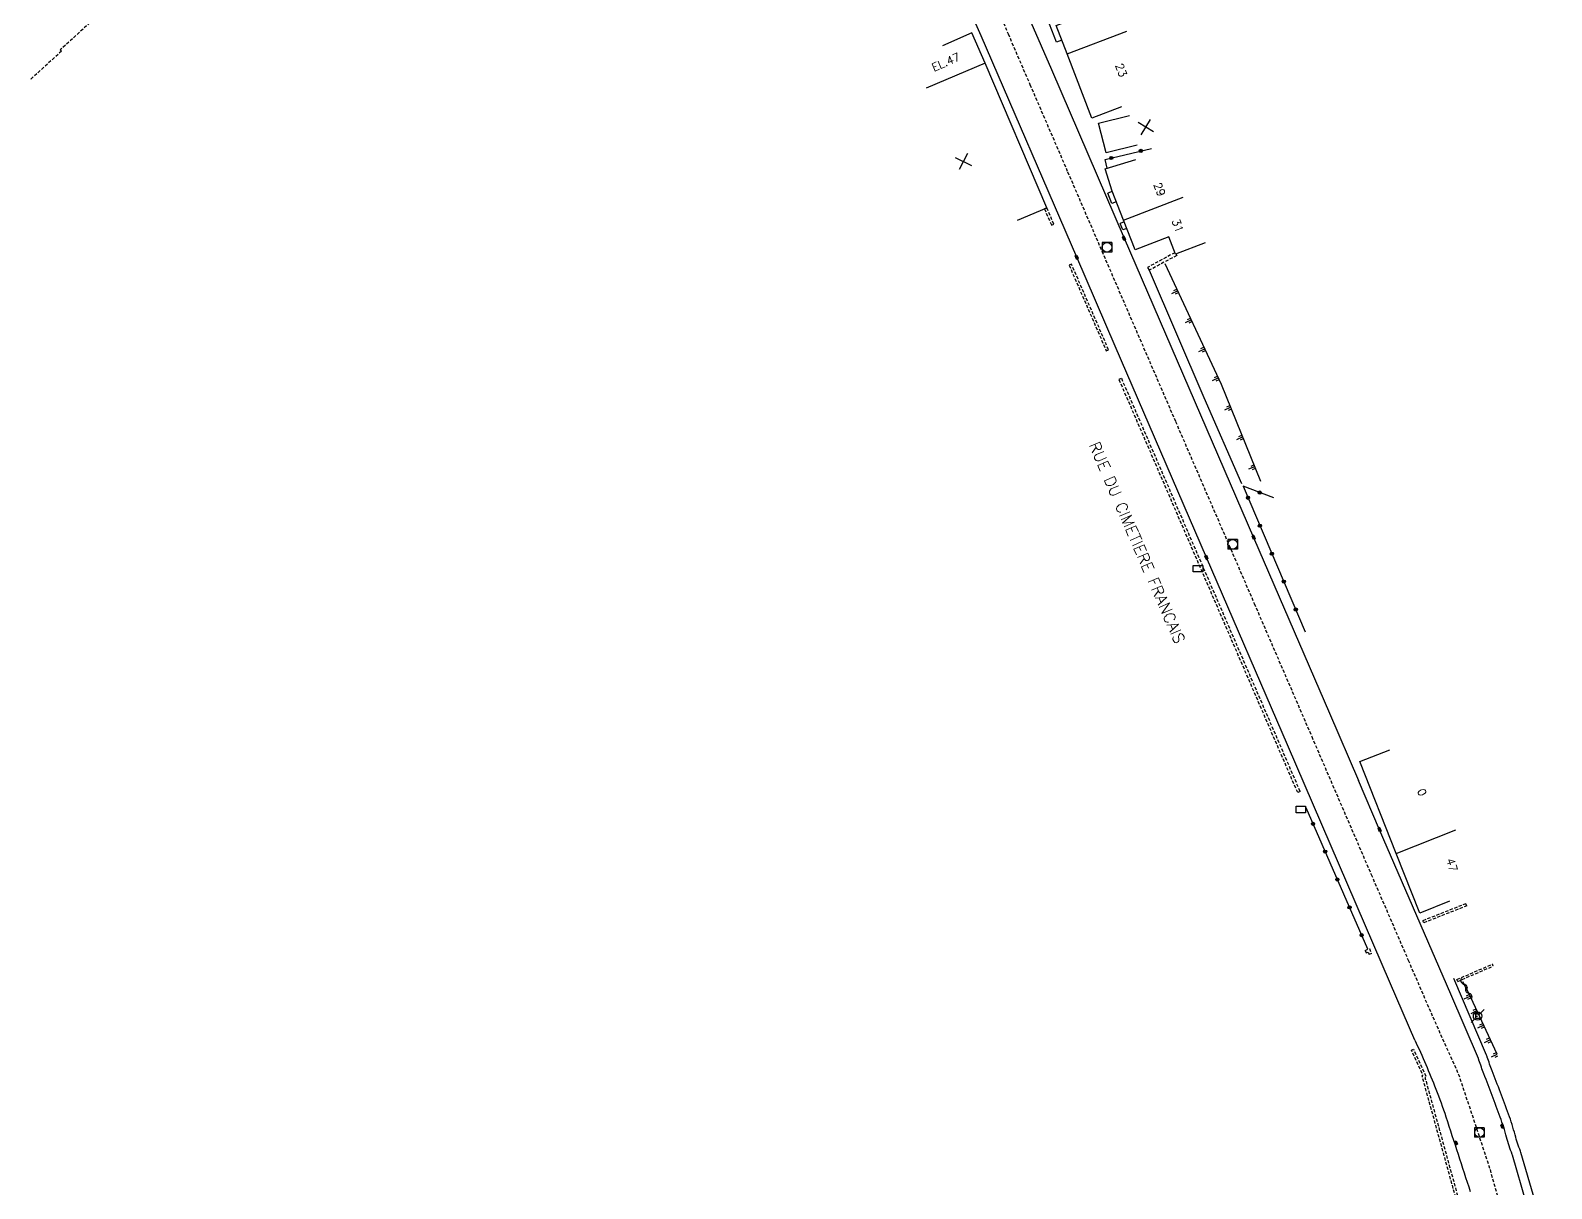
# Model space of a CAD drawing. Header units: millimetres. Extents: x 169000 to 170001, y 126000 to 127001.
# Drawn here: x 169106.3 to 169343.9, y 126482.5 to 126663.4 of the extents above; entities that cross this region are included whole.
import ezdxf
from ezdxf.enums import TextEntityAlignment as Align

# ---------------------------------------------------------------- set-up
doc = ezdxf.new("R2010")
doc.units = ezdxf.units.MM
doc.linetypes.add('DASHED', pattern=[0.75, 0.5, -0.25])
doc.layers.get('0').update_dxf_attribs({"linetype": 'CONTINUOUS'})
for name, color, linetype in [('W0001', 6, 'DASHED'), ('W0008', 7, 'CONTINUOUS'), ('W0017', 7, 'CONTINUOUS'), ('W0100', 7, 'CONTINUOUS'), ('W0105', 7, 'CONTINUOUS'), ('W0112', 1, 'DASHED'), ('W0211', 2, 'CONTINUOUS'), ('W0310', 3, 'CONTINUOUS'), ('W0322', 7, 'CONTINUOUS'), ('W0400', 7, 'CONTINUOUS'), ('W0420', 7, 'CONTINUOUS'), ('W0471', 7, 'CONTINUOUS'), ('W0984', 7, 'CONTINUOUS'), ('W0989', 7, 'CONTINUOUS'), ('W0991', 7, 'CONTINUOUS'), ('W1102', 7, 'CONTINUOUS'), ('W1471', 7, 'CONTINUOUS')]:
    doc.layers.add(name, color=color, linetype=linetype)
doc.styles.get("Standard").update_dxf_attribs({"font": 'romans.shx', "width": 0.85})

# ---------------------------------------------------------------- blocks, each defined once
blk = doc.blocks.new('t310o')
at = {"color": 0, "linetype": 'Continuous'}
for centre, start, end in [((-0.5, 0.38), 216.8699, 323.1304), ((0.5, -0.37), 36.8699, 143.1303)]:
    blk.add_arc(centre, 0.625, start, end, dxfattribs=at)
blk = doc.blocks.new('t211o')
at = {"color": 0, "linetype": 'Continuous'}
for p, q in [((-0.29, 0.5), (-0.29, 0)), ((0, 1), (0, 0)), ((0.29, 0.5), (0.29, 0))]:
    blk.add_line(p, q, dxfattribs=at)
blk = doc.blocks.new('T400')
for p, q in [((-0.15, 0.3), (0.15, 0.3)), ((-0.15, -0.25), (-0.15, 0.3)), ((-0.15, 0.15), (0.15, 0.15)), ((-0.15, 0), (0.15, 0)), ((0.15, 0.3), (0.15, -0.25)), ((-0.15, -0.15), (0.15, -0.15)), ((-0.15, -0.25), (-0.15, -0.3)), ((-0.15, -0.3), (0.15, -0.3)), ((0.15, -0.3), (0.15, -0.25))]:
    blk.add_line(p, q)
blk = doc.blocks.new('T420')
for p, q in [((0.75, 0.75), (-0.75, 0.75)), ((-0.75, 0.75), (-0.75, -0.75)), ((0.75, 0.75), (0.75, -0.75)), ((0.75, -0.75), (-0.75, -0.75))]:
    blk.add_line(p, q)
blk.add_ellipse((0, 0), major_axis=(-0.53, 0.53), ratio=1, start_param=3.926991, end_param=10.210176)
blk = doc.blocks.new('T471')
for p, q in [((-0.333334, 0.333334), (-0.333334, -0.333334)), ((-0.333334, 0.333334), (0.333334, 0.333334)), ((-0.333334, 0), (0, 0)), ((0.500001, 0.500001), (1.000002, 1.000002)), ((-0.500001, -0.500001), (-1.000002, -1.000002)), ((-0.333334, -0.333334), (0.333334, -0.333334))]:
    blk.add_line(p, q)
blk.add_ellipse((0, 0), major_axis=(0.471405, 0.471405), ratio=1, start_param=5.4977871438, end_param=11.780972451)
blk = doc.blocks.new('t991o')
at = {"color": 0, "linetype": 'Continuous'}
for p, q in [((-1, 1), (1, -1)), ((-1, -1), (1, 1))]:
    blk.add_line(p, q, dxfattribs=at)
blk = doc.blocks.new('t322o')
at = {"color": 0, "linetype": 'Continuous'}
for radius in [0.25, 0.15]:
    blk.add_circle((0, 0), radius, dxfattribs=at)
blk = doc.blocks.new('T1471')
at = {"color": 0, "linetype": 'Continuous', "flags": 128}
blk.add_lwpolyline([(-0.75, -0.5), (-0.75, 0.5), (0.75, 0.5), (0.75, -0.5), (-0.75, -0.5)], dxfattribs=at)

msp = doc.modelspace()

# ---------------------------------------------------------------- linework, layer by layer
at = {"layer": 'W0001'}
msp.add_lwpolyline([(169255.7, 126670.84), (169259.01, 126662.89), (169262.41, 126655), (169268.3, 126641.36), (169277.2, 126620.74), (169285.15, 126602.36), (169297.45, 126573.91), (169306.43, 126553.12), (169315.71, 126531.59), (169321.49, 126518.21), (169325.34, 126509.31)], dxfattribs=at)
at = {"layer": 'W0001', "flags": 128}
msp.add_lwpolyline([(169325.34, 126509.31), (169329.41, 126500.22), (169334.1, 126486.08), (169338.23, 126471.53), (169352.29, 126421.14), (169358.36, 126399.59), (169359.46, 126394.46), (169361.38, 126384.9), (169366.59, 126352.06), (169370.19, 126331.73), (169370.59, 126325.63), (169369.75, 126318.16), (169368.49, 126312.34), (169365.71, 126305.42), (169361.94, 126299.55), (169347.63, 126276.71), (169343.46, 126269.52), (169342.48, 126265.92), (169342.34, 126263.15), (169342.88, 126256.36), (169345.22, 126243.83), (169353.6, 126205.17), (169355.25, 126194.91), (169356.2, 126184.25), (169355.76, 126171.7), (169353.51, 126151.21), (169345.76, 126076.34), (169345.18, 126062.08), (169345.71, 126051.07), (169348.05, 126040.95), (169352.75, 126032.08), (169361.33, 126023.62), (169379.6, 126009.54), (169392.14, 126000)], dxfattribs=at)
at = {"layer": 'W0008'}
for points in [[(169258.92, 126672.51), (169259.63, 126671.22), (169260.94, 126668.49), (169265.77, 126657.31), (169277.11, 126630.97), (169297.36, 126584.24), (169309.21, 126556.79), (169313.72, 126546.24)], [(169322.54, 126505.69), (169318.76, 126514.48), (169302.63, 126551.84), (169289.97, 126581.11), (169275.71, 126614.1), (169269.73, 126628.01), (169254.78, 126662.58), (169253.3, 126665.98), (169252.11, 126668.68)], [(169328.15, 126512.9), (169322.85, 126525.09), (169317.04, 126538.57), (169313.72, 126546.24)]]:
    msp.add_lwpolyline(points, dxfattribs=at)
at = {"layer": 'W0008', "flags": 128}
for points in [[(169339.94, 126480.32), (169337.8, 126487.7), (169337.74, 126487.85, -0.027481), (169336.87, 126490.53, 0.023549), (169335.87, 126493.66, 0.003495), (169333.33, 126500.41, -0.010903), (169332.54, 126502.59, -0.014332), (169332.49, 126502.74, 0.033739), (169332.47, 126502.81), (169328.15, 126512.9)], [(169322.54, 126505.69, -0.015709), (169325.81, 126498.05, -0.016125), (169327.38, 126493.73, -0.001124), (169331.18, 126482.05, -0.014561)]]:
    msp.add_lwpolyline(points, format="xyb", dxfattribs=at)
at = {"layer": 'W0017', "flags": 128}
msp.add_lwpolyline([(169370.08, 126364.62), (169367.6, 126380.11), (169366.74, 126385.09), (169366.05, 126389.14), (169365.99, 126389.38, -0.007664), (169365.11, 126393.73, 0.013523), (169364.56, 126396.29, 0.001779), (169362.8, 126403.4, 0.025927), (169362.61, 126404.01, 0.030816), (169362.51, 126404.25), (169357.13, 126423.86), (169351.33, 126444.72), (169343.5, 126472.82), (169341.27, 126480.7), (169339.1, 126488.15), (169339.03, 126488.34, -0.027481), (169338.2, 126490.88, 0.023549), (169337.17, 126494.14, 0.003495), (169334.61, 126500.91, -0.010903), (169333.85, 126503.03, -0.014332), (169333.82, 126503.11, 0.033739), (169333.74, 126503.35), (169328.64, 126515.35)], format="xyb", dxfattribs=at)
at = {"layer": 'W0100'}
for p, q in [((169274.18, 126641.79), (169278.95, 126643.27)), ((169284.1, 126631.18), (169278.84, 126629.15)), ((169285.15, 126628.46), (169284.1, 126631.18)), ((169289.81, 126630.27), (169285.15, 126628.46))]:
    msp.add_line(p, q, dxfattribs=at)
for points in [[(169276.73, 126651.48), (169272.06, 126649.71), (169268.22, 126659.78), (169266.54, 126664.19), (169271.2, 126665.98)], [(169260.45, 126633.77), (169265.04, 126635.73), (169255.4, 126658.34), (169253.35, 126663.04), (169248.77, 126661.04)], [(169279.16, 126645.52), (169274.31, 126644.3), (169273.14, 126648.95), (169277.99, 126650.17)], [(169278.84, 126629.15), (169277.05, 126633.77), (169275.26, 126638.3), (169274.18, 126641.79)], [(169327.97, 126527.39), (169323.32, 126525.55), (169319.63, 126534.87), (169313.97, 126549.2), (169318.62, 126551.04)]]:
    msp.add_lwpolyline(points, dxfattribs=at)
at = {"layer": 'W0105'}
for p, q in [((169266.55, 126661.6), (169265.09, 126665.37)), ((169267.4, 126661.93), (169266.55, 126661.6)), ((169275.27, 126638.26), (169274.59, 126637.99)), ((169275.23, 126636.4), (169274.59, 126637.99)), ((169275.9, 126636.67), (169275.23, 126636.4)), ((169277.15, 126633.51), (169276.53, 126633.26)), ((169276.92, 126632.26), (169276.53, 126633.26)), ((169277.54, 126632.5), (169276.92, 126632.26))]:
    msp.add_line(p, q, dxfattribs=at)
at = {"layer": 'W0112'}
for p, q in [((169265.05, 126635.73), (169264.68, 126635.57)), ((169266.15, 126633.17), (169265.05, 126635.73)), ((169268.91, 126626.91), (169268.54, 126626.75)), ((169274.7, 126613.56), (169268.91, 126626.91)), ((169285.34, 126628.27), (169281.06, 126625.98)), ((169285.2, 126628.48), (169285.34, 126628.28)), ((169276.7, 126609.09), (169304.61, 126544.52)), ((169304.61, 126544.52), (169304.24, 126544.36)), ((169330.52, 126527.01), (169323.77, 126524.35)), ((169330.68, 126526.69), (169330.52, 126527.01)), ((169314.76, 126519.68), (169314.92, 126519.31)), ((169315.75, 126519.24), (169315.38, 126519.09)), ((169334.79, 126517.27), (169334.65, 126517.56)), ((169329.25, 126514.88), (169334.79, 126517.27))]:
    msp.add_line(p, q, dxfattribs=at)
for points in [[(169140.07, 126699.2), (169138.2, 126691.58), (169143.13, 126690.56), (169138.65, 126686.28), (169132.42, 126680.23), (169132.29, 126680.37), (169117.67, 126666.55), (169116.3, 126665.08), (169116.17, 126665.18), (169110.97, 126660.39), (169111.17, 126660.2), (169106.3, 126655.77), (169106.3, 126655.77)], [(169264.68, 126635.57), (169265.78, 126633.01), (169266.15, 126633.17)], [(169268.54, 126626.75), (169274.34, 126613.4), (169274.7, 126613.56)], [(169285.05, 126628.71), (169280.77, 126626.41), (169281.06, 126625.99)], [(169304.24, 126544.36), (169276.33, 126608.93), (169276.7, 126609.09)], [(169330.68, 126526.69), (169323.93, 126524.03), (169323.77, 126524.35)], [(169314.76, 126519.68), (169315.45, 126519.99), (169315.75, 126519.24)], [(169314.92, 126519.31), (169315.23, 126519.45), (169315.38, 126519.09)], [(169329.25, 126514.88), (169329.11, 126515.17), (169334.65, 126517.56)]]:
    msp.add_lwpolyline(points, dxfattribs=at)
at = {"layer": 'W0112', "flags": 128}
msp.add_lwpolyline([(169322, 126504.13), (169322.32, 126504.28), (169324.32, 126499.93), (169324.11, 126499.88), (169329.68, 126479.69), (169335.53, 126459.71), (169340.86, 126440.22), (169346.94, 126418.19), (169351.26, 126402.7), (169353.45, 126394.78), (169355.88, 126380.26), (169361.27, 126348.43), (169355.61, 126319.52), (169353.62, 126309.86), (169352.3, 126302.52), (169351.64, 126299.49), (169351.1, 126297.23), (169348.96, 126290.06), (169348.62, 126290.16), (169350.75, 126297.32), (169351.29, 126299.57), (169351.95, 126302.59), (169353.28, 126309.93), (169355.26, 126319.59), (169360.91, 126348.43), (169355.53, 126380.2), (169353.11, 126394.71), (169350.92, 126402.6), (169346.6, 126418.09), (169340.52, 126440.13), (169335.19, 126459.61), (169329.34, 126479.6), (169323.66, 126500.15), (169323.81, 126500.18)], close=True, dxfattribs=at)
at = {"layer": 'W0211'}
for points in [[(169298.46, 126592.98), (169292.32, 126608.11), (169283.52, 126626.99)], [(169281.06, 126625.98), (169289.59, 126606.07), (169295.46, 126592.65)]]:
    msp.add_lwpolyline(points, dxfattribs=at)
at = {"layer": 'W0211', "flags": 128}
msp.add_lwpolyline([(169335.39, 126503.5), (169330.95, 126513.03)], dxfattribs=at)
at = {"layer": 'W0310', "flags": 128}
msp.add_lwpolyline([(169330.95, 126513.03), (169330.05, 126514.78)], dxfattribs=at)
at = {"layer": 'W0322'}
msp.add_line((169315.2, 126519.91), (169305.54, 126541.97), dxfattribs=at)
for points in [[(169274.49, 126641.91), (169274.17, 126643.27), (169281.43, 126645.01)], [(169300.52, 126590.39), (169295.71, 126592.24), (169305.43, 126569.46)]]:
    msp.add_lwpolyline(points, dxfattribs=at)
at = {"layer": 'W1102'}
for p, q in [((169268.22, 126659.78), (169277.57, 126663.34)), ((169255.4, 126658.34), (169246.2, 126654.42)), ((169277.05, 126633.77), (169286.37, 126637.38)), ((169319.63, 126534.87), (169328.93, 126538.55))]:
    msp.add_line(p, q, dxfattribs=at)

# ---------------------------------------------------------------- block references
at = {"layer": 'W0211'}
for p, rotation in [((169285.49, 126622.77), 114.9934252634659), ((169287.6, 126618.24), 114.9934252634659), ((169289.71, 126613.71), 114.9934252634659), ((169291.83, 126609.17), 114.9934252634659), ((169293.76, 126604.56), 112.0802958927354), ((169295.64, 126599.93), 112.0802958927354), ((169297.52, 126595.3), 112.0802958927354), ((169331.16, 126512.57), 115.0007675428191), ((169332.22, 126510.3), 115.0007675428191), ((169333.28, 126508.04), 115.0007675428191), ((169334.33, 126505.77), 115.0007675428191), ((169335.39, 126503.5), 115.0007675428191)]:
    msp.add_blockref('t211o', p, dxfattribs=dict(at, rotation=rotation))
at = {"layer": 'W0310', "rotation": 117.2712467401642}
for p in [(169330.23, 126514.42), (169330.95, 126513.03)]:
    msp.add_blockref('t310o', p, dxfattribs=at)
at = {"layer": 'W0322'}
for p, rotation in [((169275.13, 126643.5), 13.50910991287732), ((169279.74, 126644.61), 13.50910991287732), ((169298.3, 126591.24), 159.0279432163342), ((169296.48, 126590.43), 293.107959594948), ((169298.34, 126586.06), 293.107959594948), ((169300.21, 126581.69), 293.107959594948), ((169302.07, 126577.32), 293.107959594948), ((169303.94, 126572.96), 293.107959594948), ((169306.62, 126539.49), 113.6544476412507), ((169308.53, 126535.14), 113.6544476412507), ((169310.43, 126530.79), 113.6544476412507), ((169312.34, 126526.44), 113.6544476412507), ((169314.24, 126522.09), 113.6544476412507)]:
    msp.add_blockref('t322o', p, dxfattribs=dict(at, rotation=rotation))
at = {"layer": 'W0400'}
for p, rotation in [((169277.11, 126630.97), 203.2867691114546), ((169269.73, 126628.01), 23.26094969601289), ((169297.36, 126584.24), 203.4358003930315), ((169289.97, 126581.11), 23.40066227441241), ((169317.04, 126538.57), 203.3044607825179), ((169336.21, 126492.21), 201.5213398518932), ((169328.96, 126489.65), 20.45431085618506)]:
    msp.add_blockref('T400', p, dxfattribs=dict(at, rotation=rotation))
at = {"layer": 'W0420'}
for p in [(169274.46, 126629.56), (169294.08, 126583.16), (169332.63, 126491.27)]:
    msp.add_blockref('T420', p, dxfattribs=at)
at = {"layer": 'W0471'}
msp.add_blockref('T471', (169332.34, 126509.46), dxfattribs=at)
at = {"layer": 'W0991'}
for p, rotation in [((169280.51, 126648.33), 104.1327903567424), ((169252.01, 126642.96), 288.3310881921579)]:
    msp.add_blockref('t991o', p, dxfattribs=dict(at, rotation=rotation))
at = {"layer": 'W1471'}
for p in [(169288.67, 126579.36), (169304.73, 126541.73)]:
    msp.add_blockref('T1471', p, dxfattribs=at)

# ---------------------------------------------------------------- texts
at = {"layer": 'W0984'}
msp.add_text('EL.47', height=1.25, rotation=23.5574, dxfattribs=at).set_placement((169249.3, 126658.5), align=Align.MIDDLE)
at = {"layer": 'W0989'}
msp.add_text('RUE DU CIMETIERE FRANCAIS', height=1.75, rotation=293.3915, dxfattribs=at).set_placement((169279.16, 126583.42), align=Align.MIDDLE)
at = {"layer": 'W0991'}
for s, height, rotation, p in [('23', 1.25, 290.839, (169276.68, 126657.23)), ('29', 1.249, 291.5134, (169282.67, 126638.6)), ('31', 1.25, 289.516, (169285.51, 126632.93)), ('0', 1.25, 291.9729, (169323.65, 126544.41)), ('47', 1.249, 288.2002, (169328.34, 126533.06))]:
    msp.add_text(s, height=height, rotation=rotation, dxfattribs=at).set_placement(p, align=Align.MIDDLE)

doc.saveas('drawing.dxf')
